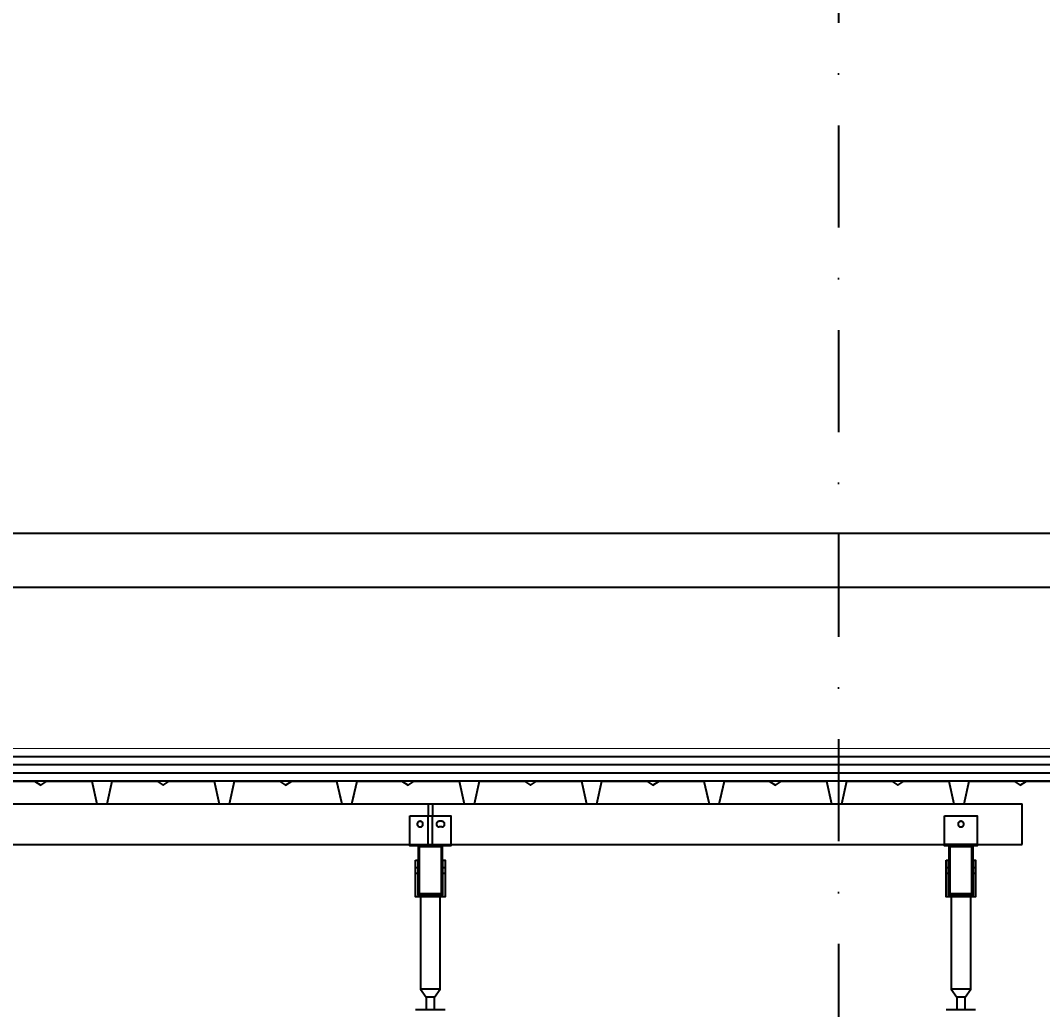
# Model space of a CAD drawing. Header units: centimetres. Extents: x 77182 to 116086, y 20619 to 33555.
# Drawn here: x 102764.3 to 103014.7, y 22731.1 to 22973.3 of the extents above; entities that cross this region are included whole.
import ezdxf

# ---------------------------------------------------------------- set-up
doc = ezdxf.new("R2010")
doc.units = ezdxf.units.CM
doc.header["$LTSCALE"] = 100
doc.linetypes.add('DASHDOT2', pattern=[0.5, 0.25, -0.125, 0, -0.125])
doc.linetypes.add('HIDDEN', pattern=[9.525, 6.35, -3.175])
for name, color, linetype in [('A-ANNO-DIMS', 187, 'Continuous'), ('A-ANNO-GRID', 155, 'DASHDOT2'), ('A-ELEV-02', 253, 'Continuous'), ('A-ELEV-04', 250, 'Continuous'), ('A-WALL-INSL', 249, 'Continuous'), ('A-WALL-SNWPNL', 200, 'Continuous'), ('S-STEL', 3, 'Continuous')]:
    doc.layers.add(name, color=color, linetype=linetype)
doc.styles.add('Fields_100', font='act_simplex.shx', dxfattribs={"width": 0.8, "height": 20})
doc.linetypes.add('BATTING', pattern='A,0.00254,-2.54,[134,ltypeshp.shx,S=2.54,R=0,X=-2.54,Y=0],-5.08,[134,ltypeshp.shx,S=2.54,R=180,X=2.54,Y=0],-2.54', length=10.16254)
doc.dimstyles.new('FIELDS_100', dxfattribs={"dimscale": 0, "dimtxt": 20, "dimasz": 5, "dimexe": 5, "dimexo": 5, "dimgap": 5, "dimtad": 0, "dimdec": 0, "dimzin": 0, "dimdsep": 46, "dimtxsty": 'Fields_100', "dimblk": 'DOT', "dimcen": 0.09, "dimclrt": 50, "dimadec": 0, "dimazin": 0, "dimtfac": 1, "dimtdec": 0, "dimtix": 1, "dimtofl": 0, "dimtmove": 1, "dimatfit": 3, "dimfxl": 5, "dimfxlon": 1, "dimtolj": 1, "dimtzin": 0, "dimarcsym": 0})

# ---------------------------------------------------------------- blocks, each defined once
blk = doc.blocks.new('_Dot')
at = {"color": 0, "linetype": 'ByBlock', "lineweight": -2}
blk.add_line((-0.5, 0), (-1, 0), dxfattribs=at)
at = {"color": 0, "linetype": 'ByBlock', "const_width": 0.5}
blk.add_lwpolyline([(-0.25, 0, 1), (0.25, 0, 1)], format="xyb", close=True, dxfattribs=at)
blk = doc.blocks.new('*D16')
at = {"layer": 'A-ANNO-DIMS', "color": 0, "lineweight": -2, "transparency": 16777216}
for p, q in [((101264.7, 23343.48), (101264.7, 23353.48)), ((102964.7, 23343.48), (102964.7, 23353.48)), ((101269.7, 23348.48), (102083.03, 23348.48)), ((102959.7, 23348.48), (102146.36, 23348.48))]:
    blk.add_line(p, q, dxfattribs=at)
at = {"layer": 'DEFPOINTS', "color": 0, "transparency": 16777216}
for p in [(102964.7, 23348.48), (101264.7, 22503.48), (102964.7, 22503.48)]:
    blk.add_point(p, dxfattribs=at)
at = {"layer": 'A-ANNO-DIMS', "color": 0, "lineweight": -2, "transparency": 16777216, "xscale": 5, "yscale": 5, "zscale": 5, "rotation": 180}
blk.add_blockref('_Dot', (101264.7, 23348.48), dxfattribs=at)
at = {"layer": 'A-ANNO-DIMS', "color": 0, "lineweight": -2, "transparency": 16777216, "xscale": 5, "yscale": 5, "zscale": 5}
blk.add_blockref('_Dot', (102964.7, 23348.48), dxfattribs=at)
at = {"layer": 'A-ANNO-DIMS', "color": 50, "transparency": 16777216, "insert": (102114.7, 23348.48), "char_height": 20, "attachment_point": 5, "style": 'Fields_100'}
blk.add_mtext('\\A1;1700', dxfattribs=at)
blk = doc.blocks.new('*D22')
at = {"layer": 'A-ANNO-DIMS', "color": 0, "lineweight": -2, "transparency": 16777216}
for p, q in [((102964.7, 23343.48), (102964.7, 23353.48)), ((103064.7, 23343.48), (103064.7, 23353.48)), ((102969.7, 23348.48), (102990.65, 23348.48)), ((103059.7, 23348.48), (103038.75, 23348.48))]:
    blk.add_line(p, q, dxfattribs=at)
at = {"layer": 'DEFPOINTS', "color": 0, "transparency": 16777216}
for p in [(103064.7, 23348.48), (102964.7, 22503.48), (103064.7, 22503.48)]:
    blk.add_point(p, dxfattribs=at)
at = {"layer": 'A-ANNO-DIMS', "color": 0, "lineweight": -2, "transparency": 16777216, "xscale": 5, "yscale": 5, "zscale": 5, "rotation": 180}
blk.add_blockref('_Dot', (102964.7, 23348.48), dxfattribs=at)
at = {"layer": 'A-ANNO-DIMS', "color": 0, "lineweight": -2, "transparency": 16777216, "xscale": 5, "yscale": 5, "zscale": 5}
blk.add_blockref('_Dot', (103064.7, 23348.48), dxfattribs=at)
at = {"layer": 'A-ANNO-DIMS', "color": 50, "transparency": 16777216, "insert": (103014.7, 23348.48), "char_height": 20, "attachment_point": 5, "style": 'Fields_100'}
blk.add_mtext('\\A1;100', dxfattribs=at)

msp = doc.modelspace()

# ---------------------------------------------------------------- linework, layer by layer
at = {"layer": 'A-ANNO-GRID'}
msp.add_lwpolyline([(102964.7, 23398.48), (102964.7, 21665.39)], dxfattribs=at)
at = {"layer": 'A-ELEV-02'}
for points in [[(94012.2, 22781.49), (103009.7, 22781.49)], [(102864.2, 22781.49), (102864.2, 22778.49)], [(102865.2, 22781.49), (102865.2, 22778.49)], [(103009.7, 22771.49), (103009.7, 22781.49)], [(102866.9, 22777.19), (102866.88, 22777.19), (102866.87, 22777.19), (102866.85, 22777.18), (102866.83, 22777.18), (102866.82, 22777.18), (102866.8, 22777.18), (102866.79, 22777.18), (102866.77, 22777.17), (102866.75, 22777.17), (102866.74, 22777.17), (102866.72, 22777.16), (102866.7, 22777.16), (102866.69, 22777.15), (102866.67, 22777.15), (102866.66, 22777.14), (102866.64, 22777.14), (102866.62, 22777.13), (102866.61, 22777.12), (102866.59, 22777.12), (102866.58, 22777.11), (102866.56, 22777.1), (102866.54, 22777.09), (102866.53, 22777.08), (102866.51, 22777.07), (102866.5, 22777.06), (102866.48, 22777.05), (102866.47, 22777.04), (102866.46, 22777.03), (102866.44, 22777.02), (102866.43, 22777.01), (102866.42, 22776.99), (102866.4, 22776.98), (102866.39, 22776.97), (102866.38, 22776.96), (102866.37, 22776.94), (102866.35, 22776.93), (102866.34, 22776.91), (102866.33, 22776.9), (102866.32, 22776.88), (102866.31, 22776.87), (102866.3, 22776.85), (102866.29, 22776.84), (102866.28, 22776.82), (102866.28, 22776.81), (102866.27, 22776.79), (102866.26, 22776.78), (102866.25, 22776.76), (102866.25, 22776.74), (102866.24, 22776.73), (102866.23, 22776.71), (102866.23, 22776.7), (102866.22, 22776.68), (102866.22, 22776.66), (102866.22, 22776.65), (102866.21, 22776.63), (102866.21, 22776.61), (102866.21, 22776.6), (102866.2, 22776.58), (102866.2, 22776.57), (102866.2, 22776.55), (102866.2, 22776.53), (102866.2, 22776.52), (102866.2, 22776.5), (102866.2, 22776.49), (102866.2, 22776.47), (102866.2, 22776.46), (102866.2, 22776.44), (102866.2, 22776.42), (102866.2, 22776.41), (102866.2, 22776.39), (102866.21, 22776.38), (102866.21, 22776.36), (102866.21, 22776.34), (102866.22, 22776.33), (102866.22, 22776.31), (102866.22, 22776.29), (102866.23, 22776.28), (102866.23, 22776.26), (102866.24, 22776.25), (102866.25, 22776.23), (102866.25, 22776.21), (102866.26, 22776.2), (102866.27, 22776.18), (102866.28, 22776.16), (102866.28, 22776.15), (102866.29, 22776.13), (102866.3, 22776.12), (102866.31, 22776.1), (102866.32, 22776.09), (102866.33, 22776.07), (102866.34, 22776.06), (102866.35, 22776.05), (102866.37, 22776.03), (102866.38, 22776.02), (102866.39, 22776), (102866.4, 22775.99), (102866.42, 22775.98), (102866.43, 22775.97), (102866.44, 22775.95), (102866.46, 22775.94), (102866.47, 22775.93), (102866.48, 22775.92), (102866.5, 22775.91), (102866.51, 22775.9), (102866.53, 22775.89), (102866.54, 22775.88), (102866.56, 22775.87), (102866.58, 22775.86), (102866.59, 22775.86), (102866.61, 22775.85), (102866.62, 22775.84), (102866.64, 22775.84), (102866.66, 22775.83), (102866.67, 22775.82), (102866.69, 22775.82), (102866.7, 22775.81), (102866.72, 22775.81), (102866.74, 22775.81), (102866.75, 22775.8), (102866.77, 22775.8), (102866.79, 22775.8), (102866.8, 22775.79), (102866.82, 22775.79), (102866.83, 22775.79), (102866.85, 22775.79), (102866.87, 22775.79), (102866.88, 22775.79), (102866.9, 22775.79)], [(102867.5, 22777.19), (102866.9, 22777.19)], [(102867.5, 22775.79), (102867.51, 22775.79), (102867.53, 22775.79), (102867.54, 22775.79), (102867.56, 22775.79), (102867.58, 22775.79), (102867.59, 22775.79), (102867.61, 22775.8), (102867.62, 22775.8), (102867.64, 22775.8), (102867.66, 22775.81), (102867.67, 22775.81), (102867.69, 22775.81), (102867.71, 22775.82), (102867.72, 22775.82), (102867.74, 22775.83), (102867.76, 22775.84), (102867.77, 22775.84), (102867.79, 22775.85), (102867.8, 22775.86), (102867.82, 22775.86), (102867.83, 22775.87), (102867.85, 22775.88), (102867.87, 22775.89), (102867.88, 22775.9), (102867.9, 22775.91), (102867.91, 22775.92), (102867.92, 22775.93), (102867.94, 22775.94), (102867.95, 22775.95), (102867.97, 22775.97), (102867.98, 22775.98), (102867.99, 22775.99), (102868.01, 22776), (102868.02, 22776.02), (102868.03, 22776.03), (102868.04, 22776.05), (102868.05, 22776.06), (102868.06, 22776.07), (102868.07, 22776.09), (102868.08, 22776.1), (102868.09, 22776.12), (102868.1, 22776.13), (102868.11, 22776.15), (102868.12, 22776.16), (102868.13, 22776.18), (102868.13, 22776.2), (102868.14, 22776.21), (102868.15, 22776.23), (102868.15, 22776.25), (102868.16, 22776.26), (102868.17, 22776.28), (102868.17, 22776.29), (102868.17, 22776.31), (102868.18, 22776.33), (102868.18, 22776.34), (102868.19, 22776.36), (102868.19, 22776.38), (102868.19, 22776.39), (102868.19, 22776.41), (102868.19, 22776.42), (102868.2, 22776.44), (102868.2, 22776.46), (102868.2, 22776.47), (102868.2, 22776.49), (102868.2, 22776.5), (102868.2, 22776.52), (102868.2, 22776.53), (102868.19, 22776.55), (102868.19, 22776.57), (102868.19, 22776.58), (102868.19, 22776.6), (102868.19, 22776.61), (102868.18, 22776.63), (102868.18, 22776.65), (102868.17, 22776.66), (102868.17, 22776.68), (102868.17, 22776.7), (102868.16, 22776.71), (102868.15, 22776.73), (102868.15, 22776.74), (102868.14, 22776.76), (102868.13, 22776.78), (102868.13, 22776.79), (102868.12, 22776.81), (102868.11, 22776.82), (102868.1, 22776.84), (102868.09, 22776.85), (102868.08, 22776.87), (102868.07, 22776.88), (102868.06, 22776.9), (102868.05, 22776.91), (102868.04, 22776.93), (102868.03, 22776.94), (102868.02, 22776.96), (102868.01, 22776.97), (102867.99, 22776.98), (102867.98, 22776.99), (102867.97, 22777.01), (102867.95, 22777.02), (102867.94, 22777.03), (102867.92, 22777.04), (102867.91, 22777.05), (102867.9, 22777.06), (102867.88, 22777.07), (102867.87, 22777.08), (102867.85, 22777.09), (102867.83, 22777.1), (102867.82, 22777.11), (102867.8, 22777.12), (102867.79, 22777.12), (102867.77, 22777.13), (102867.76, 22777.14), (102867.74, 22777.14), (102867.72, 22777.15), (102867.71, 22777.15), (102867.69, 22777.16), (102867.67, 22777.16), (102867.66, 22777.17), (102867.64, 22777.17), (102867.62, 22777.17), (102867.61, 22777.18), (102867.59, 22777.18), (102867.58, 22777.18), (102867.56, 22777.18), (102867.54, 22777.18), (102867.53, 22777.19), (102867.51, 22777.19), (102867.5, 22777.19)], [(102867.5, 22775.79), (102866.9, 22775.79)], [(94012.2, 22771.49), (103009.7, 22771.49)], [(102859.7, 22771.49), (102869.7, 22771.49)], [(102998.7, 22771.49), (102990.7, 22771.49)], [(102861.1, 22765.89), (102861.6, 22765.89)], [(102861.1, 22764.49), (102861.6, 22764.49)], [(102867.8, 22765.89), (102868.3, 22765.89)], [(102867.8, 22764.49), (102868.3, 22764.49)], [(102991.1, 22765.89), (102991.6, 22765.89)], [(102991.1, 22764.49), (102991.6, 22764.49)], [(102997.8, 22765.89), (102998.3, 22765.89)], [(102997.8, 22764.49), (102998.3, 22764.49)], [(102862.28, 22758.69), (102862.28, 22736.09), (102863.7, 22734.09), (102863.7, 22731.09)], [(102865.7, 22731.09), (102865.7, 22734.09), (102867.11, 22736.09), (102867.11, 22758.69)], [(102992.28, 22758.69), (102992.28, 22736.09), (102993.7, 22734.09), (102993.7, 22731.09)], [(102995.7, 22731.09), (102995.7, 22734.09), (102997.11, 22736.09), (102997.11, 22758.69)], [(102867.11, 22736.09), (102862.28, 22736.09)], [(102997.11, 22736.09), (102992.28, 22736.09)], [(102865.7, 22734.09), (102863.7, 22734.09)], [(102995.7, 22734.09), (102993.7, 22734.09)], [(102861.1, 22731.09), (102868.3, 22731.09)], [(102991.1, 22731.09), (102998.3, 22731.09)]]:
    msp.add_lwpolyline(points, dxfattribs=at)
for points in [[(102859.7, 22778.49), (102869.7, 22778.49), (102869.7, 22771.19), (102859.7, 22771.19)], [(102862.9, 22776.49), (102862.9, 22776.5), (102862.9, 22776.52), (102862.9, 22776.53), (102862.89, 22776.55), (102862.89, 22776.57), (102862.89, 22776.58), (102862.89, 22776.6), (102862.89, 22776.61), (102862.88, 22776.63), (102862.88, 22776.65), (102862.87, 22776.66), (102862.87, 22776.68), (102862.87, 22776.7), (102862.86, 22776.71), (102862.85, 22776.73), (102862.85, 22776.74), (102862.84, 22776.76), (102862.83, 22776.78), (102862.83, 22776.79), (102862.82, 22776.81), (102862.81, 22776.82), (102862.8, 22776.84), (102862.79, 22776.85), (102862.78, 22776.87), (102862.77, 22776.88), (102862.76, 22776.9), (102862.75, 22776.91), (102862.74, 22776.93), (102862.73, 22776.94), (102862.72, 22776.96), (102862.71, 22776.97), (102862.69, 22776.98), (102862.68, 22776.99), (102862.67, 22777.01), (102862.65, 22777.02), (102862.64, 22777.03), (102862.62, 22777.04), (102862.61, 22777.05), (102862.6, 22777.06), (102862.58, 22777.07), (102862.57, 22777.08), (102862.55, 22777.09), (102862.53, 22777.1), (102862.52, 22777.11), (102862.5, 22777.12), (102862.49, 22777.12), (102862.47, 22777.13), (102862.46, 22777.14), (102862.44, 22777.14), (102862.42, 22777.15), (102862.41, 22777.15), (102862.39, 22777.16), (102862.37, 22777.16), (102862.36, 22777.17), (102862.34, 22777.17), (102862.32, 22777.17), (102862.31, 22777.18), (102862.29, 22777.18), (102862.28, 22777.18), (102862.26, 22777.18), (102862.24, 22777.18), (102862.23, 22777.19), (102862.21, 22777.19), (102862.2, 22777.19), (102862.18, 22777.19), (102862.17, 22777.19), (102862.15, 22777.18), (102862.13, 22777.18), (102862.12, 22777.18), (102862.1, 22777.18), (102862.09, 22777.18), (102862.07, 22777.17), (102862.05, 22777.17), (102862.04, 22777.17), (102862.02, 22777.16), (102862, 22777.16), (102861.99, 22777.15), (102861.97, 22777.15), (102861.96, 22777.14), (102861.94, 22777.14), (102861.92, 22777.13), (102861.91, 22777.12), (102861.89, 22777.12), (102861.88, 22777.11), (102861.86, 22777.1), (102861.84, 22777.09), (102861.83, 22777.08), (102861.81, 22777.07), (102861.8, 22777.06), (102861.78, 22777.05), (102861.77, 22777.04), (102861.76, 22777.03), (102861.74, 22777.02), (102861.73, 22777.01), (102861.72, 22776.99), (102861.7, 22776.98), (102861.69, 22776.97), (102861.68, 22776.96), (102861.67, 22776.94), (102861.65, 22776.93), (102861.64, 22776.91), (102861.63, 22776.9), (102861.62, 22776.88), (102861.61, 22776.87), (102861.6, 22776.85), (102861.59, 22776.84), (102861.58, 22776.82), (102861.58, 22776.81), (102861.57, 22776.79), (102861.56, 22776.78), (102861.55, 22776.76), (102861.55, 22776.74), (102861.54, 22776.73), (102861.53, 22776.71), (102861.53, 22776.7), (102861.52, 22776.68), (102861.52, 22776.66), (102861.52, 22776.65), (102861.51, 22776.63), (102861.51, 22776.61), (102861.51, 22776.6), (102861.5, 22776.58), (102861.5, 22776.57), (102861.5, 22776.55), (102861.5, 22776.53), (102861.5, 22776.52), (102861.5, 22776.5), (102861.5, 22776.49), (102861.5, 22776.47), (102861.5, 22776.46), (102861.5, 22776.44), (102861.5, 22776.42), (102861.5, 22776.41), (102861.5, 22776.39), (102861.51, 22776.38), (102861.51, 22776.36), (102861.51, 22776.34), (102861.52, 22776.33), (102861.52, 22776.31), (102861.52, 22776.29), (102861.53, 22776.28), (102861.53, 22776.26), (102861.54, 22776.25), (102861.55, 22776.23), (102861.55, 22776.21), (102861.56, 22776.2), (102861.57, 22776.18), (102861.58, 22776.16), (102861.58, 22776.15), (102861.59, 22776.13), (102861.6, 22776.12), (102861.61, 22776.1), (102861.62, 22776.09), (102861.63, 22776.07), (102861.64, 22776.06), (102861.65, 22776.05), (102861.67, 22776.03), (102861.68, 22776.02), (102861.69, 22776), (102861.7, 22775.99), (102861.72, 22775.98), (102861.73, 22775.97), (102861.74, 22775.95), (102861.76, 22775.94), (102861.77, 22775.93), (102861.78, 22775.92), (102861.8, 22775.91), (102861.81, 22775.9), (102861.83, 22775.89), (102861.84, 22775.88), (102861.86, 22775.87), (102861.88, 22775.86), (102861.89, 22775.86), (102861.91, 22775.85), (102861.92, 22775.84), (102861.94, 22775.84), (102861.96, 22775.83), (102861.97, 22775.82), (102861.99, 22775.82), (102862, 22775.81), (102862.02, 22775.81), (102862.04, 22775.81), (102862.05, 22775.8), (102862.07, 22775.8), (102862.09, 22775.8), (102862.1, 22775.79), (102862.12, 22775.79), (102862.13, 22775.79), (102862.15, 22775.79), (102862.17, 22775.79), (102862.18, 22775.79), (102862.2, 22775.79), (102862.21, 22775.79), (102862.23, 22775.79), (102862.24, 22775.79), (102862.26, 22775.79), (102862.28, 22775.79), (102862.29, 22775.79), (102862.31, 22775.8), (102862.32, 22775.8), (102862.34, 22775.8), (102862.36, 22775.81), (102862.37, 22775.81), (102862.39, 22775.81), (102862.41, 22775.82), (102862.42, 22775.82), (102862.44, 22775.83), (102862.46, 22775.84), (102862.47, 22775.84), (102862.49, 22775.85), (102862.5, 22775.86), (102862.52, 22775.86), (102862.53, 22775.87), (102862.55, 22775.88), (102862.57, 22775.89), (102862.58, 22775.9), (102862.6, 22775.91), (102862.61, 22775.92), (102862.62, 22775.93), (102862.64, 22775.94), (102862.65, 22775.95), (102862.67, 22775.97), (102862.68, 22775.98), (102862.69, 22775.99), (102862.71, 22776), (102862.72, 22776.02), (102862.73, 22776.03), (102862.74, 22776.05), (102862.75, 22776.06), (102862.76, 22776.07), (102862.77, 22776.09), (102862.78, 22776.1), (102862.79, 22776.12), (102862.8, 22776.13), (102862.81, 22776.15), (102862.82, 22776.16), (102862.83, 22776.18), (102862.83, 22776.2), (102862.84, 22776.21), (102862.85, 22776.23), (102862.85, 22776.25), (102862.86, 22776.26), (102862.87, 22776.28), (102862.87, 22776.29), (102862.87, 22776.31), (102862.88, 22776.33), (102862.88, 22776.34), (102862.89, 22776.36), (102862.89, 22776.38), (102862.89, 22776.39), (102862.89, 22776.41), (102862.89, 22776.42), (102862.9, 22776.44), (102862.9, 22776.46), (102862.9, 22776.47)], [(102990.7, 22778.49), (102998.7, 22778.49), (102998.7, 22771.19), (102990.7, 22771.19)], [(102995.4, 22776.49), (102995.4, 22776.5), (102995.4, 22776.52), (102995.4, 22776.53), (102995.39, 22776.55), (102995.39, 22776.57), (102995.39, 22776.58), (102995.39, 22776.6), (102995.39, 22776.61), (102995.38, 22776.63), (102995.38, 22776.65), (102995.37, 22776.66), (102995.37, 22776.68), (102995.37, 22776.7), (102995.36, 22776.71), (102995.35, 22776.73), (102995.35, 22776.74), (102995.34, 22776.76), (102995.33, 22776.78), (102995.33, 22776.79), (102995.32, 22776.81), (102995.31, 22776.82), (102995.3, 22776.84), (102995.29, 22776.85), (102995.28, 22776.87), (102995.27, 22776.88), (102995.26, 22776.9), (102995.25, 22776.91), (102995.24, 22776.93), (102995.23, 22776.94), (102995.22, 22776.96), (102995.21, 22776.97), (102995.19, 22776.98), (102995.18, 22776.99), (102995.17, 22777.01), (102995.15, 22777.02), (102995.14, 22777.03), (102995.12, 22777.04), (102995.11, 22777.05), (102995.1, 22777.06), (102995.08, 22777.07), (102995.07, 22777.08), (102995.05, 22777.09), (102995.03, 22777.1), (102995.02, 22777.11), (102995, 22777.12), (102994.99, 22777.12), (102994.97, 22777.13), (102994.96, 22777.14), (102994.94, 22777.14), (102994.92, 22777.15), (102994.91, 22777.15), (102994.89, 22777.16), (102994.87, 22777.16), (102994.86, 22777.17), (102994.84, 22777.17), (102994.82, 22777.17), (102994.81, 22777.18), (102994.79, 22777.18), (102994.78, 22777.18), (102994.76, 22777.18), (102994.74, 22777.19), (102994.73, 22777.19), (102994.71, 22777.19), (102994.7, 22777.19), (102994.68, 22777.19), (102994.67, 22777.19), (102994.65, 22777.19), (102994.63, 22777.18), (102994.62, 22777.18), (102994.6, 22777.18), (102994.59, 22777.18), (102994.57, 22777.17), (102994.55, 22777.17), (102994.54, 22777.17), (102994.52, 22777.16), (102994.5, 22777.16), (102994.49, 22777.15), (102994.47, 22777.15), (102994.46, 22777.14), (102994.44, 22777.14), (102994.42, 22777.13), (102994.41, 22777.12), (102994.39, 22777.12), (102994.38, 22777.11), (102994.36, 22777.1), (102994.34, 22777.09), (102994.33, 22777.08), (102994.31, 22777.07), (102994.3, 22777.06), (102994.28, 22777.05), (102994.27, 22777.04), (102994.26, 22777.03), (102994.24, 22777.02), (102994.23, 22777.01), (102994.22, 22776.99), (102994.2, 22776.98), (102994.19, 22776.97), (102994.18, 22776.96), (102994.17, 22776.94), (102994.15, 22776.93), (102994.14, 22776.91), (102994.13, 22776.9), (102994.12, 22776.88), (102994.11, 22776.87), (102994.1, 22776.85), (102994.09, 22776.84), (102994.08, 22776.82), (102994.08, 22776.81), (102994.07, 22776.79), (102994.06, 22776.78), (102994.05, 22776.76), (102994.05, 22776.74), (102994.04, 22776.73), (102994.03, 22776.71), (102994.03, 22776.7), (102994.02, 22776.68), (102994.02, 22776.66), (102994.02, 22776.65), (102994.01, 22776.63), (102994.01, 22776.61), (102994.01, 22776.6), (102994, 22776.58), (102994, 22776.57), (102994, 22776.55), (102994, 22776.53), (102994, 22776.52), (102994, 22776.5), (102994, 22776.49), (102994, 22776.47), (102994, 22776.46), (102994, 22776.44), (102994, 22776.42), (102994, 22776.41), (102994, 22776.39), (102994.01, 22776.38), (102994.01, 22776.36), (102994.01, 22776.34), (102994.02, 22776.33), (102994.02, 22776.31), (102994.02, 22776.29), (102994.03, 22776.28), (102994.03, 22776.26), (102994.04, 22776.25), (102994.05, 22776.23), (102994.05, 22776.21), (102994.06, 22776.2), (102994.07, 22776.18), (102994.08, 22776.17), (102994.08, 22776.15), (102994.09, 22776.13), (102994.1, 22776.12), (102994.11, 22776.1), (102994.12, 22776.09), (102994.13, 22776.07), (102994.14, 22776.06), (102994.15, 22776.05), (102994.17, 22776.03), (102994.18, 22776.02), (102994.19, 22776), (102994.2, 22775.99), (102994.22, 22775.98), (102994.23, 22775.97), (102994.24, 22775.95), (102994.26, 22775.94), (102994.27, 22775.93), (102994.28, 22775.92), (102994.3, 22775.91), (102994.31, 22775.9), (102994.33, 22775.89), (102994.34, 22775.88), (102994.36, 22775.87), (102994.38, 22775.86), (102994.39, 22775.86), (102994.41, 22775.85), (102994.42, 22775.84), (102994.44, 22775.84), (102994.46, 22775.83), (102994.47, 22775.82), (102994.49, 22775.82), (102994.5, 22775.81), (102994.52, 22775.81), (102994.54, 22775.81), (102994.55, 22775.8), (102994.57, 22775.8), (102994.59, 22775.8), (102994.6, 22775.79), (102994.62, 22775.79), (102994.63, 22775.79), (102994.65, 22775.79), (102994.67, 22775.79), (102994.68, 22775.79), (102994.7, 22775.79), (102994.71, 22775.79), (102994.73, 22775.79), (102994.74, 22775.79), (102994.76, 22775.79), (102994.78, 22775.79), (102994.79, 22775.79), (102994.81, 22775.8), (102994.82, 22775.8), (102994.84, 22775.8), (102994.86, 22775.81), (102994.87, 22775.81), (102994.89, 22775.81), (102994.91, 22775.82), (102994.92, 22775.82), (102994.94, 22775.83), (102994.96, 22775.84), (102994.97, 22775.84), (102994.99, 22775.85), (102995, 22775.86), (102995.02, 22775.86), (102995.03, 22775.87), (102995.05, 22775.88), (102995.07, 22775.89), (102995.08, 22775.9), (102995.1, 22775.91), (102995.11, 22775.92), (102995.12, 22775.93), (102995.14, 22775.94), (102995.15, 22775.95), (102995.17, 22775.97), (102995.18, 22775.98), (102995.19, 22775.99), (102995.21, 22776), (102995.22, 22776.02), (102995.23, 22776.03), (102995.24, 22776.05), (102995.25, 22776.06), (102995.26, 22776.07), (102995.27, 22776.09), (102995.28, 22776.1), (102995.29, 22776.12), (102995.3, 22776.13), (102995.31, 22776.15), (102995.32, 22776.17), (102995.33, 22776.18), (102995.33, 22776.2), (102995.34, 22776.21), (102995.35, 22776.23), (102995.35, 22776.25), (102995.36, 22776.26), (102995.37, 22776.28), (102995.37, 22776.29), (102995.37, 22776.31), (102995.38, 22776.33), (102995.38, 22776.34), (102995.39, 22776.36), (102995.39, 22776.38), (102995.39, 22776.39), (102995.39, 22776.41), (102995.39, 22776.42), (102995.4, 22776.44), (102995.4, 22776.46), (102995.4, 22776.47)], [(102861.1, 22767.69), (102861.6, 22767.69), (102861.6, 22759.19), (102867.8, 22759.19), (102867.8, 22767.69), (102868.3, 22767.69), (102868.3, 22758.69), (102861.1, 22758.69)], [(102991.1, 22767.69), (102991.6, 22767.69), (102991.6, 22759.19), (102997.8, 22759.19), (102997.8, 22767.69), (102998.3, 22767.69), (102998.3, 22758.69), (102991.1, 22758.69)]]:
    msp.add_lwpolyline(points, close=True, dxfattribs=at)
at = {"layer": 'A-ELEV-02', "linetype": 'HIDDEN', "ltscale": 0.1}
for points in [[(102864.2, 22771.49), (102864.2, 22778.49)], [(102865.2, 22771.49), (102865.2, 22778.49)]]:
    msp.add_lwpolyline(points, dxfattribs=at)
at = {"layer": 'A-ELEV-04'}
for p, q in [((112125.24, 22847.63), (92209.45, 22847.63)), ((94028.29, 22834.5), (112086.65, 22834.5))]:
    msp.add_line(p, q, dxfattribs=at)
at = {"layer": 'A-WALL-INSL', "ltscale": 0.002, "const_width": 0.2}
msp.add_lwpolyline([(112094.7, 22794.99), (94022.2, 22794.99)], dxfattribs=at)
at = {"layer": 'A-WALL-INSL', "linetype": 'BATTING', "ltscale": 0.002}
for points in [[(112094.7, 22792.99), (94022.2, 22792.99)], [(112094.7, 22788.99), (94022.2, 22788.99)]]:
    msp.add_lwpolyline(points, dxfattribs=at)
at = {"layer": 'A-WALL-INSL', "ltscale": 0.002}
for points in [[(112094.7, 22790.99), (94022.2, 22790.99)], [(112094.7, 22786.99), (94022.2, 22786.99)]]:
    msp.add_lwpolyline(points, dxfattribs=at)
at = {"layer": 'A-WALL-SNWPNL', "ltscale": 100}
for points in [[(102756.74, 22786.99), (102767.74, 22786.99), (102769.24, 22785.99), (102770.74, 22786.99), (102781.74, 22786.99), (102782.99, 22781.49), (102785.49, 22781.49), (102786.74, 22786.99), (102797.74, 22786.99), (102799.24, 22785.99), (102800.74, 22786.99), (102811.74, 22786.99), (102812.99, 22781.49), (102815.49, 22781.49), (102816.74, 22786.99), (102827.74, 22786.99), (102829.24, 22785.99), (102830.74, 22786.99), (102841.74, 22786.99), (102842.99, 22781.49), (102845.49, 22781.49), (102845.93, 22783.44)], [(102842.54, 22783.44), (102842.99, 22781.49), (102845.49, 22781.49), (102846.74, 22786.99), (102857.74, 22786.99), (102859.24, 22785.99), (102860.74, 22786.99), (102871.74, 22786.99), (102872.99, 22781.49), (102875.49, 22781.49), (102876.74, 22786.99), (102887.74, 22786.99), (102889.24, 22785.99), (102890.74, 22786.99), (102901.74, 22786.99), (102902.99, 22781.49), (102905.49, 22781.49), (102906.74, 22786.99), (102917.74, 22786.99), (102919.24, 22785.99), (102920.74, 22786.99), (102931.74, 22786.99), (102932.99, 22781.49), (102935.49, 22781.49), (102935.93, 22783.44)], [(102932.54, 22783.44), (102932.99, 22781.49), (102935.49, 22781.49), (102936.74, 22786.99), (102947.74, 22786.99), (102949.24, 22785.99), (102950.74, 22786.99), (102961.74, 22786.99), (102962.99, 22781.49), (102965.49, 22781.49), (102966.74, 22786.99), (102977.74, 22786.99), (102979.24, 22785.99), (102980.74, 22786.99), (102991.74, 22786.99), (102992.99, 22781.49), (102995.49, 22781.49), (102996.74, 22786.99), (103007.74, 22786.99), (103009.24, 22785.99), (103010.74, 22786.99), (103021.74, 22786.99)]]:
    msp.add_lwpolyline(points, dxfattribs=at)
at = {"layer": 'S-STEL'}
for points in [[(102867.7, 22759.19), (102867.7, 22771.19), (102861.7, 22771.19), (102861.7, 22759.19)], [(102997.7, 22759.19), (102997.7, 22771.19), (102991.7, 22771.19), (102991.7, 22759.19)]]:
    msp.add_lwpolyline(points, dxfattribs=at)
for points in [[(102867.4, 22770.89), (102862, 22770.89), (102862, 22759.49), (102867.4, 22759.49)], [(102997.4, 22770.89), (102992, 22770.89), (102992, 22759.49), (102997.4, 22759.49)]]:
    msp.add_lwpolyline(points, close=True, dxfattribs=at)

# ---------------------------------------------------------------- dimensions: what is measured, and where the dimension line sits
at = {"layer": 'A-ANNO-DIMS'}
for base, p1, p2, picture, middle in [((102964.7, 23348.48), (101264.7, 22503.48), (102964.7, 22503.48), '*D16', (102114.7, 23348.48)), ((103064.7, 23348.48), (102964.7, 22503.48), (103064.7, 22503.48), '*D22', (103014.7, 23348.48))]:
    dim = msp.add_linear_dim(base=base, p1=p1, p2=p2, dimstyle='FIELDS_100', override={"dimscale": 1}, dxfattribs=at)
    dim.commit()
    dim.dimension.update_dxf_attribs({"geometry": picture, "text_midpoint": middle})

doc.saveas('drawing.dxf')
